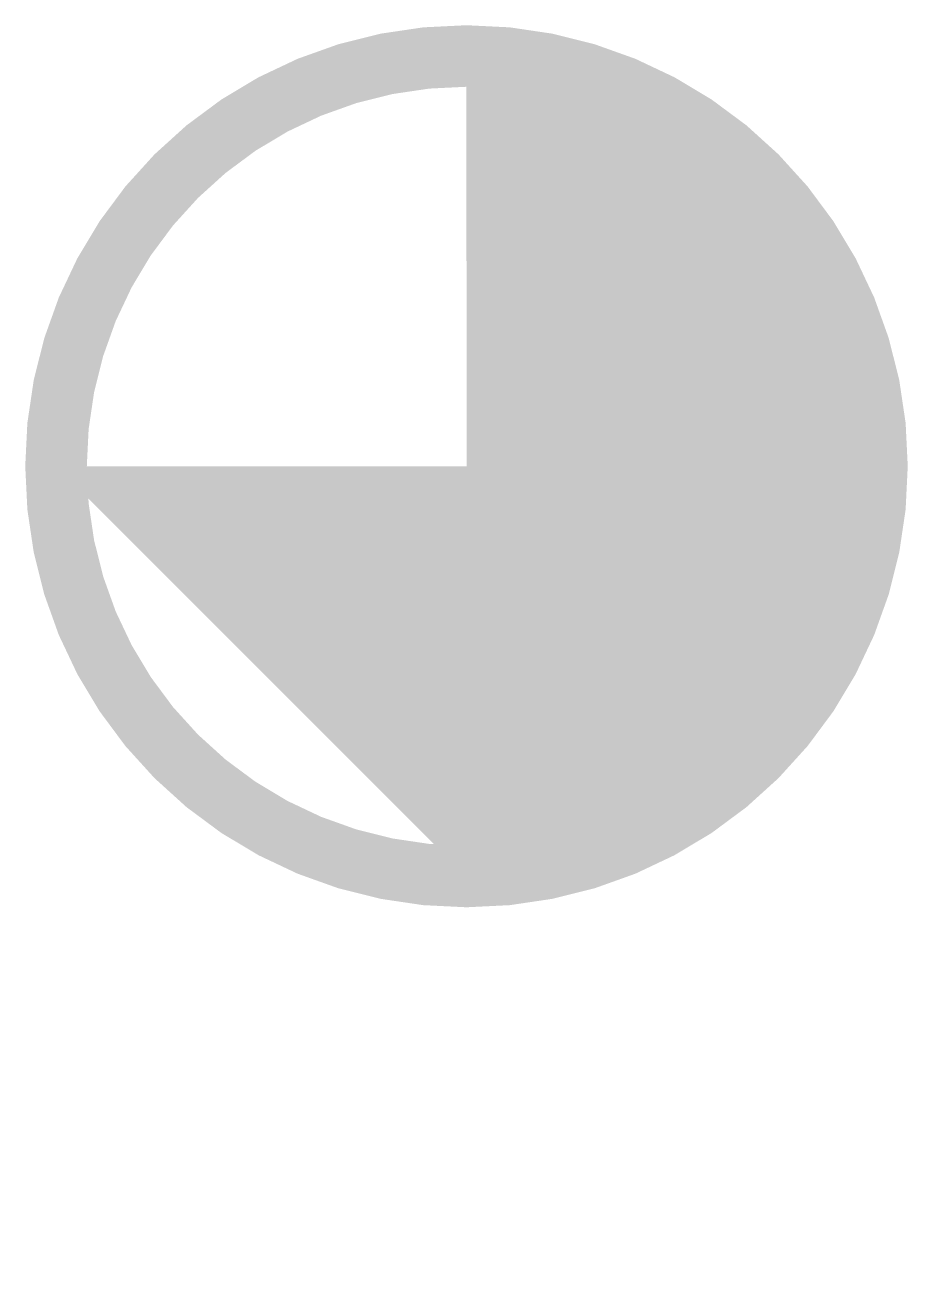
# Model space of a CAD drawing. Extents: x -0.15 to 4.15, y -2 to 4.15.
import ezdxf

# ---------------------------------------------------------------- set-up
doc = ezdxf.new("R2010")
doc.units = 0
doc.header["$MEASUREMENT"] = 0
doc.layers.get('0').update_dxf_attribs({"linetype": 'CONTINUOUS'})

msp = doc.modelspace()

# ---------------------------------------------------------------- linework, layer by layer
for points, const_width in [([(2, 0, 1), (2, 4, 1), (2, 0, 1)], 0.3), ([(2, 1, 0.414214), (3, 2, 0.414214), (2, 3, 0.414214)], 2)]:
    msp.add_lwpolyline(points, format="xyb", dxfattribs=dict(const_width=const_width))
msp.add_lwpolyline([(2, 0, 0, 4, 0), (2, 2, 4, 4, 0)], format="xyseb")

doc.saveas('drawing.dxf')
